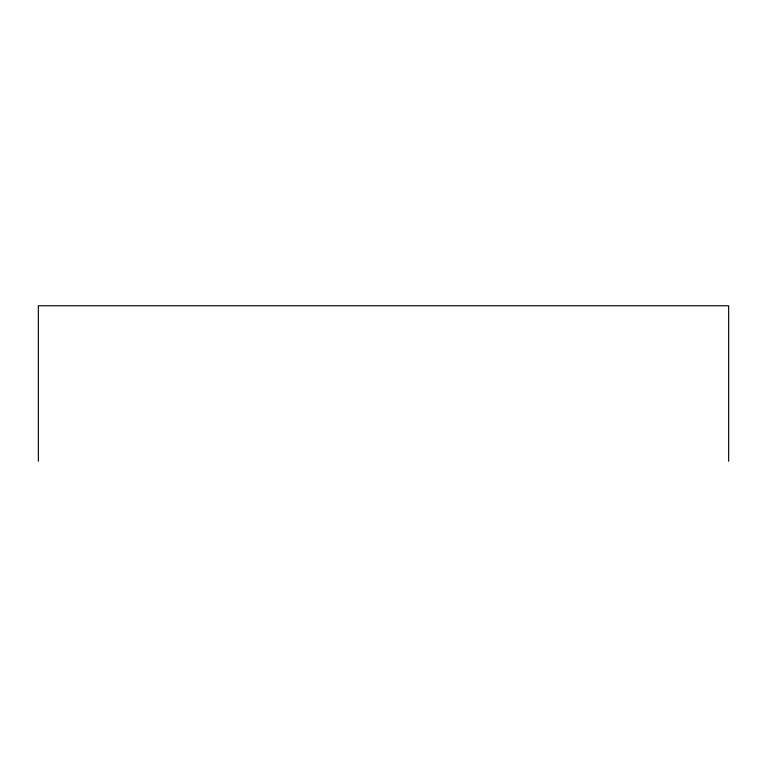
<?xml version="1.0" encoding="UTF-8"?>
<svg xmlns="http://www.w3.org/2000/svg" width="767" height="767" viewBox="0 0 767 767"><rect width="100%" height="100%" fill="white"/><g stroke="black" fill="none" stroke-linecap="round" stroke-linejoin="round"><path stroke-width="1.15" d="M728.65 461.235L728.65 305.765L38.35 305.765L38.35 461.235"/></g></svg>
